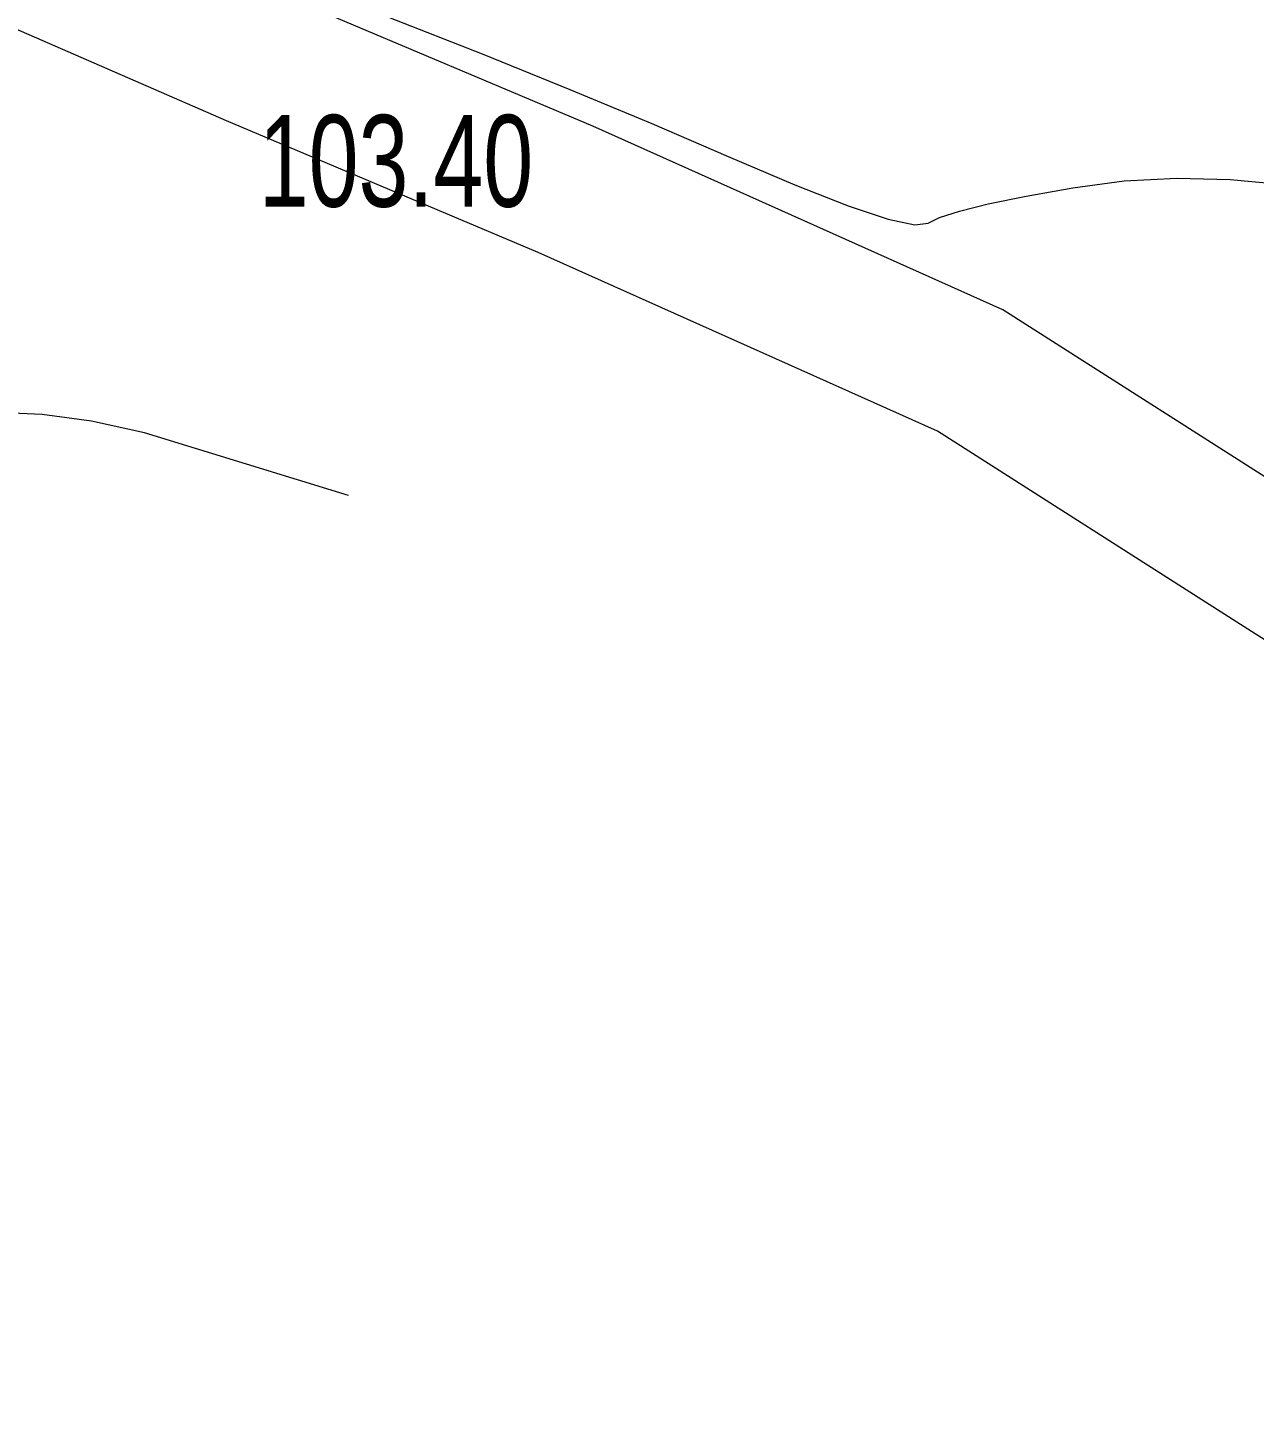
# Model space of a CAD drawing. Header units: metres. Extents: x 431006 to 434411, y 2469261 to 2473208.
# Drawn here: x 432800.1 to 432853.6, y 2469445.8 to 2469506 of the extents above; entities that cross this region are included whole.
import ezdxf

# ---------------------------------------------------------------- set-up
doc = ezdxf.new("R2010")
doc.units = ezdxf.units.M
doc.header["$MEASUREMENT"] = 0
for name, color, linetype, lineweight in [('CAO DO', 8, 'Continuous', 18), ('duong be tong-ks', 8, 'Continuous', 18), ('MH_DongMuc_Con', 8, 'Continuous', 18)]:
    doc.layers.add(name, color=color, linetype=linetype, lineweight=lineweight)
doc.styles.get("Standard").update_dxf_attribs({"font": 'arial.ttf'})

msp = doc.modelspace()

# ---------------------------------------------------------------- linework, layer by layer
at = {"layer": 'duong be tong-ks', "color": 8, "lineweight": 0}
for points in [[(432928.38, 2469451.543), (432915.348, 2469455.633), (432901.271, 2469460.182), (432890.945, 2469464.607), (432873.074, 2469474.357), (432856.241, 2469485.06), (432842.658, 2469493.727), (432824.79, 2469501.732), (432811.179, 2469507.482), (432797.922, 2469513.275), (432781.473, 2469520.1), (432767.829, 2469525.924), (432756.506, 2469529.044), (432750.003, 2469529.933), (432738.908, 2469529.825), (432730.936, 2469527.806), (432719.476, 2469523.203), (432697.218, 2469513.322), (432686.241, 2469508.461), (432675.779, 2469505.668)], [(432926.689, 2469445.785), (432913.527, 2469449.916), (432899.162, 2469454.558), (432888.321, 2469459.204), (432870.024, 2469469.186), (432853.018, 2469480), (432839.803, 2469488.432), (432822.396, 2469496.23), (432808.811, 2469501.969), (432795.571, 2469507.754), (432779.145, 2469514.57), (432765.846, 2469520.247), (432755.297, 2469523.154), (432749.624, 2469523.929), (432739.684, 2469523.832), (432732.799, 2469522.088), (432721.812, 2469517.675), (432699.652, 2469507.838), (432689.251, 2469503.232)]]:
    msp.add_lwpolyline(points, dxfattribs=at)
at = {"layer": 'MH_DongMuc_Con', "color": 8, "lineweight": 0}
for points, elevation in [([(432815.872, 2469506.485), (432819.954, 2469504.879), (432823.782, 2469503.331), (432827.358, 2469501.842), (432830.682, 2469500.411), (432833.589, 2469499.172), (432835.915, 2469498.262), (432837.659, 2469497.679), (432838.822, 2469497.424), (432839.405, 2469497.497), (432839.89, 2469497.748), (432840.762, 2469498.029), (432842.022, 2469498.339), (432843.668, 2469498.679), (432845.702, 2469499.048), (432847.949, 2469499.344), (432850.236, 2469499.465), (432852.562, 2469499.411), (432854.927, 2469499.181)], 104), ([(432814.139, 2469485.625), (432805.249, 2469488.364), (432802.933, 2469488.866), (432800.782, 2469489.163), (432798.796, 2469489.253)], 102)]:
    msp.add_lwpolyline(points, dxfattribs=dict(at, elevation=elevation))

# ---------------------------------------------------------------- texts
at = {"layer": 'CAO DO', "color": 8, "lineweight": 0, "width": 0.7}
msp.add_text('103.40', height=4, dxfattribs=at).set_placement((432810.222, 2469498.219, 103.401))

doc.saveas('drawing.dxf')
